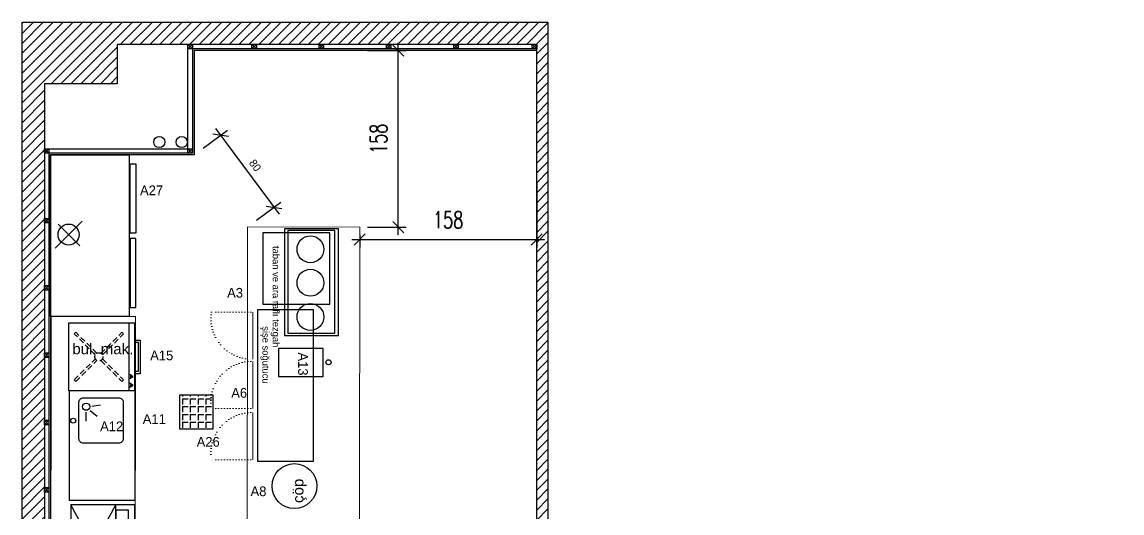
# Model space of a CAD drawing. Header units: centimetres. Extents: x 137745 to 146279, y 33619 to 36807.
# Drawn here: x 138670 to 139651, y 35648 to 36086 of the extents above; entities that cross this region are included whole.
import ezdxf
from ezdxf.enums import TextEntityAlignment as Align

# ---------------------------------------------------------------- set-up
doc = ezdxf.new("R2010")
doc.units = ezdxf.units.CM
doc.header["$LTSCALE"] = 10
doc.header["$MEASUREMENT"] = 0
doc.header["$PDMODE"] = 3
doc.header["$PDSIZE"] = 20
doc.linetypes.add('DASHED', pattern=[0.75, 0.5, -0.25])
doc.linetypes.add('DOT', pattern=[0.25, 0, -0.25])
for name, color, linetype in [('-DWG_ANA', 7, 'Continuous'), ('CIHAZ', 2, 'Continuous'), ('Kıtc-002 Çizgi', 7, 'Continuous'), ('Kıtc-006 Yazı 001', 1, 'Continuous'), ('LP-DIMENSION_INT_100', 51, 'Continuous'), ('S2000-002 Çizgi', 7, 'Continuous')]:
    doc.layers.add(name, color=color, linetype=linetype)
for name, color, linetype, lineweight in [('-DWG_DETAY1', 7, 'Continuous', 9), ('-DWG_DETAY4', 7, 'DOT', 18), ('ARK_AHŞAP', 45, 'Continuous', 15)]:
    doc.layers.add(name, color=color, linetype=linetype, lineweight=lineweight)
doc.styles.add('GP_A_104_0.00_REV09$0$TRdimension', font='simplex.shx', dxfattribs={"width": 0.7})
doc.styles.get("Standard").update_dxf_attribs({"font": 'arial.ttf'})
doc.styles.add('TAKSİM', font='GOTHIC.TTF', dxfattribs={"height": 7})
doc.dimstyles.new('AR_DIM_100', dxfattribs={"dimtxt": 7, "dimasz": 10, "dimexe": 7.5, "dimexo": 10, "dimgap": 5, "dimtad": 1, "dimtoh": 1, "dimdec": 0, "dimrnd": 0.5, "dimzin": 12, "dimdsep": 46, "dimtxsty": 'TAKSİM', "dimblk": 'OBLIQUE', "dimcen": 0.09, "dimdle": 7.5, "dimclrd": 256, "dimclre": 256, "dimclrt": 7, "dimadec": 0, "dimazin": 0, "dimtfac": 1, "dimtdec": 0, "dimtix": 1, "dimtofl": 0, "dimtmove": 0, "dimatfit": 3, "dimldrblk": 'DOT', "dimfxl": 100, "dimfxlon": 1, "dimtolj": 1, "dimtzin": 0, "dimlwd": -1, "dimlwe": -1, "dimarcsym": 0})
doc.dimstyles.new('GP_A_104_0.00_REV09$0$tr-100', dxfattribs={"dimscale": 100, "dimtxt": 0.15, "dimasz": 0.1, "dimexe": 0.07, "dimexo": 0.07, "dimgap": 0.1, "dimtad": 1, "dimdec": 0, "dimrnd": 0.5, "dimzin": 0, "dimdsep": 46, "dimtxsty": 'GP_A_104_0.00_REV09$0$TRdimension', "dimblk": 'GP_A_104_0.00_REV09$0$_Oblique', "dimcen": 0.2, "dimdle": 0.07, "dimadec": 0, "dimazin": 0, "dimtfac": 1, "dimtdec": 0, "dimtmove": 2, "dimatfit": 3, "dimldrblk": 'GP_A_104_0.00_REV09$0$_Oblique', "dimfxl": 1, "dimtolj": 1, "dimtzin": 0, "dimarcsym": 0})

# ---------------------------------------------------------------- blocks, each defined once
blk = doc.blocks.new('GP_A_104_0.00_REV09$0$_Oblique')
at = {"color": 0, "linetype": 'ByBlock', "lineweight": -2}
blk.add_line((-0.5, -0.5), (0.5, 0.5), dxfattribs=at)
blk = doc.blocks.new('*D130')
at = {"layer": 'Defpoints', "color": 0, "transparency": 16777216}
for p in [(138970.74, 36060.64), (139005.18, 36060.64), (138970.74, 35903.35)]:
    blk.add_point(p, dxfattribs=at)
at = {"layer": 'LP-DIMENSION_INT_100', "color": 0, "lineweight": -2, "transparency": 16777216}
for p, q in [((139005.18, 35896.35), (139005.18, 36067.64)), ((138977.74, 36060.64), (139012.18, 36060.64)), ((138977.74, 35903.35), (139012.18, 35903.35))]:
    blk.add_line(p, q, dxfattribs=at)
at = {"layer": 'LP-DIMENSION_INT_100', "color": 0, "lineweight": -2, "transparency": 16777216, "xscale": 10, "yscale": 10, "zscale": 10}
for p, rotation in [((139005.18, 36060.64), 90), ((139005.18, 35903.35), 270)]:
    blk.add_blockref('GP_A_104_0.00_REV09$0$_Oblique', p, dxfattribs=dict(at, rotation=rotation))
at = {"layer": 'LP-DIMENSION_INT_100', "color": 0, "transparency": 16777216, "insert": (138987.68, 35981.99), "char_height": 15, "attachment_point": 5, "rotation": 90, "style": 'GP_A_104_0.00_REV09$0$TRdimension'}
blk.add_mtext('\\A1;158', dxfattribs=at)
blk = doc.blocks.new('*D17')
at = {"layer": 'Defpoints', "color": 0, "transparency": 16777216}
for p in [(139128.6, 35949.84), (138970.74, 35903.36), (139128.6, 35892.25)]:
    blk.add_point(p, dxfattribs=at)
at = {"layer": 'LP-DIMENSION_INT_100', "color": 0, "lineweight": -2, "transparency": 16777216}
for p, q in [((139128.6, 35942.84), (139128.6, 35885.25)), ((138970.74, 35896.36), (138970.74, 35885.25)), ((138963.74, 35892.25), (139135.6, 35892.25))]:
    blk.add_line(p, q, dxfattribs=at)
at = {"layer": 'LP-DIMENSION_INT_100', "color": 0, "lineweight": -2, "transparency": 16777216, "xscale": 10, "yscale": 10, "zscale": 10, "rotation": 180}
blk.add_blockref('GP_A_104_0.00_REV09$0$_Oblique', (138970.74, 35892.25), dxfattribs=at)
at = {"layer": 'LP-DIMENSION_INT_100', "color": 0, "lineweight": -2, "transparency": 16777216, "xscale": 10, "yscale": 10, "zscale": 10}
blk.add_blockref('GP_A_104_0.00_REV09$0$_Oblique', (139128.6, 35892.25), dxfattribs=at)
at = {"layer": 'LP-DIMENSION_INT_100', "color": 0, "transparency": 16777216, "insert": (139049.67, 35909.75), "char_height": 15, "attachment_point": 5, "style": 'GP_A_104_0.00_REV09$0$TRdimension'}
blk.add_mtext('\\A1;158', dxfattribs=at)
blk = doc.blocks.new('A$C72A034B9')
at = {"layer": 'Kıtc-002 Çizgi'}
for p, q in [((11.66, 32.76, 0), (19.47, 33.87, 0)), ((6.52, 27.29, 0), (6.52, 19.4, 0)), ((10.43, 28.95, 0), (16.53, 23.94, 0))]:
    blk.add_line(p, q, dxfattribs=at)
at = {"layer": 'Kıtc-002 Çizgi', "elevation": 0}
blk.add_lwpolyline([(4, 0), (36, 0, 0.414214), (40, 4), (40, 36, 0.414214), (36, 40), (4, 40, 0.414214), (0, 36), (0, 4, 0.414214)], format="xyb", close=True, dxfattribs=at)
at = {"layer": 'Kıtc-002 Çizgi'}
blk.add_circle((6.71, 32.26, 0), 3.19, dxfattribs=at)
blk = doc.blocks.new('A$C521B02A0')
at = {"layer": 'S2000-002 Çizgi'}
blk.add_line((6.65, 10), (10.64, 10), dxfattribs=at)
for points in [[(0, 64), (0, 10), (60, 10), (60, 64)], [(0, 64), (0, 5), (60, 5), (60, 64)], [(3, 10), (6.65, 10), (6.65, 8.54), (3, 8.54)], [(10.64, 10), (14.29, 10), (14.29, 8.54), (10.64, 8.54)], [(3.97, 8.54), (5.43, 8.54), (5.43, 7.08), (3.97, 7.08)], [(11.61, 8.54), (13.07, 8.54), (13.07, 7.08), (11.61, 7.08)], [(45, 0), (15, 0), (15, 5), (45, 5)], [(43, 2), (17, 2), (17, 5), (43, 5)]]:
    blk.add_lwpolyline(points, close=True, dxfattribs=at)
at = {"layer": 'S2000-002 Çizgi', "linetype": 'DASHED'}
for points in [[(8.08, 57.42), (9.49, 58.84)], [(8.08, 57.42), (26.83, 38.67)], [(9.49, 58.84), (28.24, 40.09)], [(31.86, 40.19), (50.51, 58.84)], [(33.27, 38.77), (51.92, 57.42)], [(50.51, 58.84), (51.92, 57.42)], [(26.73, 35.06), (8.08, 16.41)], [(28.14, 33.64), (9.49, 15)], [(31.76, 33.74), (50.51, 15)], [(33.17, 35.16), (51.92, 16.41)], [(9.49, 15), (8.08, 16.41)], [(50.51, 15), (51.92, 16.41)]]:
    blk.add_lwpolyline(points, dxfattribs=at)
blk.add_circle((30, 36.92), 3.63, dxfattribs=at)
blk = doc.blocks.new('A$C4E3613D2')
at = {"layer": 'S2000-002 Çizgi'}
for points in [[(0, 74), (0, 0), (57, 0), (57, 74)], [(5.64, 69.41), (5.64, 4.59), (16.91, 4.59), (16.91, 69.41)]]:
    blk.add_lwpolyline(points, close=True, dxfattribs=at)
for points in [[(16.91, 74), (16.91, 0)], [(57, 74), (16.91, 0)], [(16.91, 74), (57, 0)]]:
    blk.add_lwpolyline(points, dxfattribs=at)
blk.add_text('**', height=12, rotation=270, dxfattribs=at).set_placement((43.01, 45.59))
blk = doc.blocks.new('A$C1CD53B41')
at = {"layer": 'CIHAZ', "color": 5}
for p, q in [((4.02, 60.95), (28.12, 85.05)), ((6.69, 82.38), (26.11, 62.96))]:
    blk.add_line(p, q, dxfattribs=at)
for points in [[(71.08, 135.96), (76.04, 135.96), (76.04, 74.34), (71.08, 74.34)], [(71.08, 8.04), (76.04, 8.04), (76.04, 69.66), (71.08, 69.66)]]:
    blk.add_lwpolyline(points, close=True, dxfattribs=at)
blk.add_circle((16.06, 73), 9.38, dxfattribs=at)
at = {"layer": 'S2000-002 Çizgi'}
blk.add_lwpolyline([(0, 144), (70, 144), (70, 0), (0, 0)], close=True, dxfattribs=at)
blk = doc.blocks.new('A$C6C415FB2')
at = {"layer": '-DWG_ANA', "color": 0, "elevation": 0}
blk.add_lwpolyline([(91.46, 164.16), (41.46, 164.16), (41.46, 29.16), (91.46, 29.16)], close=True, dxfattribs=at)
at = {"layer": '-DWG_DETAY1', "color": 0}
for p, q in [((37.46, 120.16), (37.46, 162.16)), ((37.46, 76.16), (37.46, 118.16)), ((37.46, 30.52), (37.46, 72.52))]:
    blk.add_line(p, q, dxfattribs=at)
at = {"layer": '-DWG_DETAY4', "color": 0, "elevation": 0}
for points in [[(35.46, 162.16), (0.46, 162.16, 0.454885), (35.46, 120.19, 0.414214)], [(35.46, 76.16), (0.46, 76.16, -0.454885), (35.46, 118.13, -0.414214)], [(35.46, 30.52), (0.46, 30.52, -0.454885), (35.46, 72.49, -0.414214)]]:
    blk.add_lwpolyline(points, format="xyb", dxfattribs=at)
blk = doc.blocks.new('LL')
at = {"layer": 'LP-DIMENSION_INT_100'}
h = blk.add_hatch(dxfattribs=at)
h.set_pattern_fill('ANSI31', color=253, scale=50)
h.set_pattern_definition([(45, (169.225, 0), (-4.41941738, 4.41941738), [])])
h.paths.add_polyline_path([(138923.82, 35193.14), (138838.82, 35193.14), (138838.82, 36086.14), (139307.82, 36086.14), (139307.82, 35594.14), (139819.82, 35594.14), (139819.82, 35584.14), (139297.82, 35584.14), (139297.82, 36066.14), (138923.82, 36066.14), (138923.82, 36031.14), (138858.82, 36031.14), (138858.82, 35273.14), (138923.82, 35273.14)])
at = {"layer": 'LP-DIMENSION_INT_100', "color": 253}
for p, q in [((138986.79, 35973.2), (138986.79, 36062.14)), ((138862.82, 35973.2), (138986.79, 35973.2))]:
    blk.add_line(p, q, dxfattribs=at)
at = {"layer": 'LP-DIMENSION_INT_100', "color": 2}
blk.add_lwpolyline([(138923.82, 35193.14), (138838.82, 35193.14), (138838.82, 36086.14), (139307.82, 36086.14), (139307.82, 35594.14), (139819.82, 35594.14), (139819.82, 35584.14), (139297.82, 35584.14), (139297.82, 36066.14), (138923.82, 36066.14), (138923.82, 36031.14), (138858.82, 36031.14), (138858.82, 35273.14), (138923.82, 35273.14)], close=True, dxfattribs=at)
at = {"layer": 'LP-DIMENSION_INT_100', "color": 43}
for points in [[(139297.82, 36062.14), (138990.79, 36062.14), (138990.79, 35969.2), (138862.82, 35969.2), (138862.82, 35277.14), (138937.82, 35277.13), (138937.82, 35189.13), (138858.82, 35189.14)], [(139297.82, 36060.64), (138992.29, 36060.64), (138992.29, 35967.7), (138864.32, 35967.7), (138864.32, 35278.64), (138939.32, 35278.63), (138939.32, 35187.63), (138858.82, 35187.64)]]:
    blk.add_lwpolyline(points, dxfattribs=at)
at = {"layer": 'LP-DIMENSION_INT_100', "color": 253}
for points in [[(138986.79, 36066.14), (138990.79, 36066.14), (138990.79, 36062.14), (138986.79, 36062.14)], [(139043.82, 36066.14), (139047.82, 36066.14), (139047.82, 36062.14), (139043.82, 36062.14)], [(139103.82, 36066.14), (139107.82, 36066.14), (139107.82, 36062.14), (139103.82, 36062.14)], [(139163.82, 36066.14), (139167.82, 36066.14), (139167.82, 36062.14), (139163.82, 36062.14)], [(139223.82, 36066.14), (139227.82, 36066.14), (139227.82, 36062.14), (139223.82, 36062.14)], [(139293.82, 36066.14), (139297.82, 36066.14), (139297.82, 36062.14), (139293.82, 36062.14)], [(138858.82, 35973.2), (138862.82, 35973.2), (138862.82, 35969.2), (138858.82, 35969.2)], [(138986.79, 35973.2), (138990.79, 35973.2), (138990.79, 35969.2), (138986.79, 35969.2)], [(138858.82, 35911.14), (138862.82, 35911.14), (138862.82, 35907.14), (138858.82, 35907.14)], [(138858.82, 35851.14), (138862.82, 35851.14), (138862.82, 35847.14), (138858.82, 35847.14)], [(138858.82, 35791.14), (138862.82, 35791.14), (138862.82, 35787.14), (138858.82, 35787.14)], [(138858.82, 35731.14), (138862.82, 35731.14), (138862.82, 35727.14), (138858.82, 35727.14)], [(138858.82, 35671.14), (138862.82, 35671.14), (138862.82, 35667.14), (138858.82, 35667.14)]]:
    blk.add_lwpolyline(points, close=True, dxfattribs=at)
for points in [[(138986.79, 36066.14), (138990.79, 36062.14)], [(138990.79, 36066.14), (138986.79, 36062.14)], [(139043.82, 36066.14), (139047.82, 36062.14)], [(139047.82, 36066.14), (139043.82, 36062.14)], [(139103.82, 36066.14), (139107.82, 36062.14)], [(139107.82, 36066.14), (139103.82, 36062.14)], [(139163.82, 36066.14), (139167.82, 36062.14)], [(139167.82, 36066.14), (139163.82, 36062.14)], [(139223.82, 36066.14), (139227.82, 36062.14)], [(139227.82, 36066.14), (139223.82, 36062.14)], [(139293.82, 36066.14), (139297.82, 36062.14)], [(139297.82, 36066.14), (139293.82, 36062.14)], [(138858.82, 35973.2), (138862.82, 35969.2)], [(138862.82, 35973.2), (138858.82, 35969.2)], [(138986.79, 35973.2), (138990.79, 35969.2)], [(138990.79, 35973.2), (138986.79, 35969.2)], [(138858.82, 35911.14), (138862.82, 35907.14)], [(138862.82, 35911.14), (138858.82, 35907.14)], [(138858.82, 35851.14), (138862.82, 35847.14)], [(138862.82, 35851.14), (138858.82, 35847.14)], [(138858.82, 35791.14), (138862.82, 35787.14)], [(138862.82, 35791.14), (138858.82, 35787.14)], [(138858.82, 35731.14), (138862.82, 35727.14)], [(138862.82, 35731.14), (138858.82, 35727.14)], [(138858.82, 35671.14), (138862.82, 35667.14)], [(138862.82, 35671.14), (138858.82, 35667.14)]]:
    blk.add_lwpolyline(points, dxfattribs=at)
blk = doc.blocks.new('_Oblique')
at = {"color": 0, "linetype": 'ByBlock', "lineweight": -2}
blk.add_line((-0.5, -0.5), (0.5, 0.5), dxfattribs=at)
blk = doc.blocks.new('*D134')
at = {"layer": 'Defpoints', "color": 0, "transparency": 16777216}
for p in [(138823.07, 35967.7), (138894.4, 35921), (138870.74, 35903.45)]:
    blk.add_point(p, dxfattribs=at)
at = {"layer": 'LP-DIMENSION_INT_100', "transparency": 16777216}
for p, q in [((138831.1, 35973.66), (138852.75, 35989.72)), ((138842.26, 35991.28), (138898.87, 35914.98)), ((138878.77, 35909.41), (138900.42, 35925.47))]:
    blk.add_line(p, q, dxfattribs=at)
at = {"layer": 'LP-DIMENSION_INT_100', "transparency": 16777216, "xscale": 10, "yscale": 10, "zscale": 10}
for p, rotation in [((138846.73, 35985.25), 126.5720842315882), ((138894.4, 35921), 306.5720842315882)]:
    blk.add_blockref('_Oblique', p, dxfattribs=dict(at, rotation=rotation))
at = {"layer": 'LP-DIMENSION_INT_100', "color": 7, "transparency": 16777216, "insert": (138877.53, 35958.3), "char_height": 7, "attachment_point": 5, "rotation": 306.57208, "style": 'TAKSİM'}
blk.add_mtext('\\A1;80', dxfattribs=at)
blk = doc.blocks.new('_Dot')
at = {"color": 0, "linetype": 'ByBlock', "lineweight": -2}
blk.add_line((-0.5, 0), (-1, 0), dxfattribs=at)
at = {"color": 0, "linetype": 'ByBlock', "const_width": 0.5}
blk.add_lwpolyline([(-0.25, 0, 1), (0.25, 0, 1)], format="xyb", close=True, dxfattribs=at)

msp = doc.modelspace()

# ---------------------------------------------------------------- hatches: boundary and pattern name
h = msp.add_hatch()
h.set_pattern_fill('ANGLE', color=256, angle=270)
h.set_pattern_definition([(270, (138903.462, 43845.9734), (6.985, -1e-15), [5.08, -1.905]), (360, (138903.462, 43845.9734), (2e-15, 6.985), [5.08, -1.905])])
h.paths.add_polyline_path([(138810.14, 35723.65), (138840.14, 35723.65), (138840.14, 35753.65), (138810.14, 35753.65)])

# ---------------------------------------------------------------- linework, layer by layer
for points in [[(138884.25, 35834.62), (138944.25, 35834.62), (138944.25, 35898.31), (138884.25, 35898.31)], [(138938.3, 35795.04), (138898.3, 35795.04), (138898.3, 35770.04), (138938.3, 35770.04)], [(138840.14, 35723.65), (138840.14, 35753.65), (138810.14, 35753.65), (138810.14, 35723.65)]]:
    msp.add_lwpolyline(points, close=True)
for centre, radius in [((138792.03, 35979.14), 5), ((138812.03, 35979.14), 5), ((138942.99, 35782.82, 0), 2.24), ((138715.3, 35730.77, 0), 2.24), ((138912.56, 35672.46), 20)]:
    msp.add_circle(centre, radius)
at = {"layer": 'ARK_AHŞAP'}
for points in [[(138870.05, 35121.14), (138970.05, 35121.04), (138970.74, 35903.35), (138870.74, 35903.45), (138870.16, 35233.02), (138870.16, 35233.02)], [(138695.43, 35548.64), (138770.43, 35548.57), (138770.74, 35823.6), (138695.74, 35823.68)]]:
    msp.add_lwpolyline(points, close=True, dxfattribs=at)
at = {"layer": 'Kıtc-002 Çizgi'}
for points in [[(138951.72, 35806.77), (138951.72, 35901.77), (138903.72, 35901.77), (138903.72, 35806.77)], [(138906.72, 35808.77), (138948.72, 35808.77), (138948.72, 35900.28), (138906.72, 35900.28)]]:
    msp.add_lwpolyline(points, close=True, dxfattribs=at)
at = {"layer": 'S2000-002 Çizgi'}
msp.add_lwpolyline([(138770.1, 35757.64), (138770.1, 35659.64), (138711.88, 35659.64), (138711.88, 35757.64)], close=True, dxfattribs=at)
for centre in [(138926.85, 35883.58), (138926.85, 35853.68), (138926.85, 35823.28)]:
    msp.add_circle(centre, 12, dxfattribs=at)

# ---------------------------------------------------------------- block references
msp.add_blockref('A$C6C415FB2', (138838.09, 35665.45))
at = {"rotation": 180}
msp.add_blockref('A$C4E3613D2', (138770.1, 35655.64), dxfattribs=at)
at = {"layer": 'LP-DIMENSION_INT_100', "color": 2}
msp.add_blockref('LL', (-169.22, 0), dxfattribs=at)
at = {"layer": 'S2000-002 Çizgi'}
for name, p in [('A$C1CD53B41', (138695.1, 35823.64)), ('A$C72A034B9', (138720.1, 35710.96, 0))]:
    msp.add_blockref(name, p, dxfattribs=at)
at = {"layer": 'S2000-002 Çizgi', "rotation": 90.00000000000001}
msp.add_blockref('A$C521B02A0', (138775.1, 35757.64), dxfattribs=at)

# ---------------------------------------------------------------- texts
at = {"style": 'TAKSİM'}
for s, p in [('A27', (138785.12, 35931.77, 0)), ('A3', (138859.63, 35840.45, 0)), ('A15', (138794.21, 35784.63, 0)), ('A6', (138863.3, 35751.2, 0)), ('A12', (138749.54, 35721.4, 0)), ('A11', (138787.58, 35727.88, 0)), ('A26', (138835.68, 35707.61)), ('A8', (138880.5, 35663.51))]:
    msp.add_text(s, height=8.64, dxfattribs=at).set_placement(p, align=Align.CENTER)
msp.add_text('taban ve ara raflı tezgah', height=6, rotation=270).set_placement((138893.17, 35886.51))
msp.add_text('A13', height=8.64, rotation=270, dxfattribs=at).set_placement((138915.87, 35781.28, 0), align=Align.CENTER)
at = {"layer": 'Kıtc-006 Yazı 001'}
for s, height, rotation, p in [('şişe soğutucu', 6, 270, (138884.05, 35815)), ('çöp', 9.6, 90, (138920.58, 35657.41))]:
    msp.add_text(s, height=height, rotation=rotation, dxfattribs=at).set_placement(p)
msp.add_text('bul. mak.', height=9.6, dxfattribs=at).set_placement((138714.48, 35790.01))

# ---------------------------------------------------------------- dimensions: what is measured, and where the dimension line sits
at = {"layer": 'LP-DIMENSION_INT_100', "color": 2}
dim = msp.add_linear_dim(base=(139005.18, 36060.64), p1=(138970.74, 35903.35), p2=(138970.74, 36060.64), angle=90, dimstyle='GP_A_104_0.00_REV09$0$tr-100', override={"dimfxl": 100, "dimfxlon": 1}, dxfattribs=at)
dim.commit()
dim.dimension.update_dxf_attribs({"geometry": '*D130', "text_midpoint": (138987.68, 35981.99)})
dim = msp.add_aligned_dim(p1=(138823.07, 35967.7), p2=(138870.74, 35903.45), distance=29.46, dimstyle='AR_DIM_100', dxfattribs=at)
dim.commit()
dim.dimension.update_dxf_attribs({"geometry": '*D134', "text_midpoint": (138877.53, 35958.3)})
dim = msp.add_linear_dim(base=(139128.6, 35892.25), p1=(138970.74, 35903.36), p2=(139128.6, 35949.84), dimstyle='GP_A_104_0.00_REV09$0$tr-100', override={"dimfxl": 100, "dimfxlon": 1}, dxfattribs=at)
dim.commit()
dim.dimension.update_dxf_attribs({"geometry": '*D17', "text_midpoint": (139049.67, 35909.75)})

doc.saveas('drawing.dxf')
